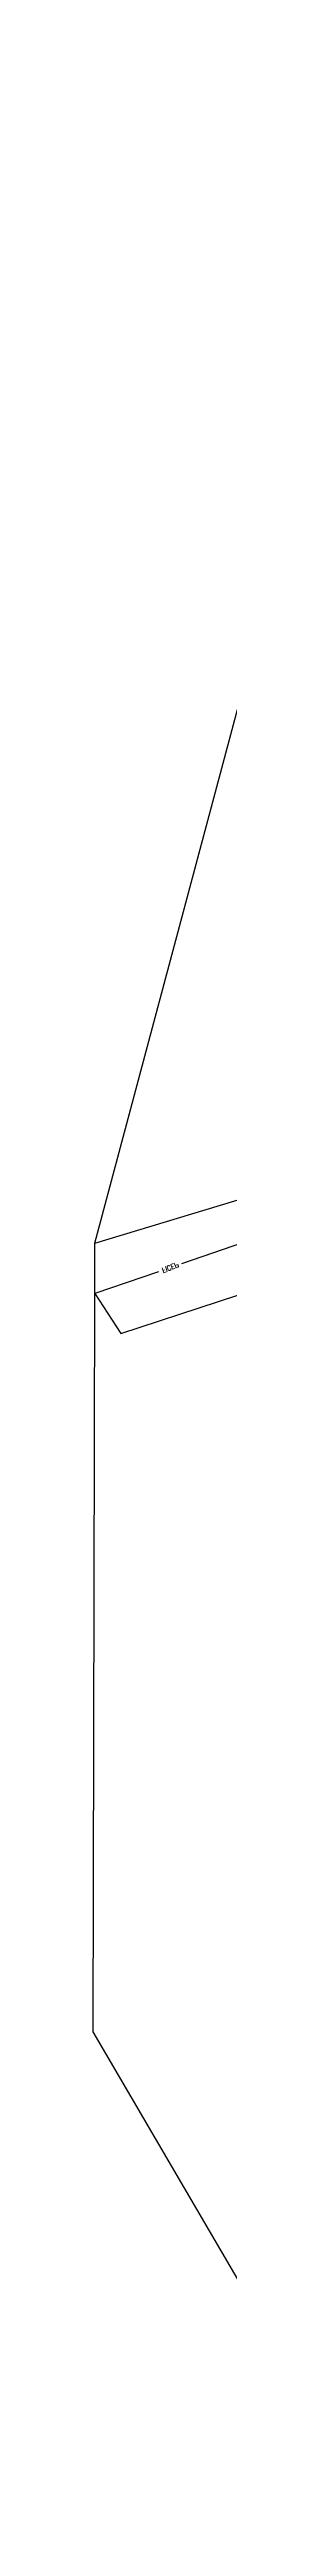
# Model space of a CAD drawing. Header units: inches. Extents: x -347369 to -260369, y 119522 to 149869.
# Drawn here: x -283994 to -283966, y 134015 to 134541 of the extents above; entities that cross this region are included whole.
import ezdxf

# ---------------------------------------------------------------- set-up
doc = ezdxf.new("R2010")
doc.units = ezdxf.units.IN
doc.header["$LTSCALE"] = 300
doc.layers.add('MACCHINA', color=40, linetype='Continuous')
doc.styles.get("Standard").update_dxf_attribs({"font": 'romans.shx'})

# ---------------------------------------------------------------- blocks, each defined once
blk = doc.blocks.new('A$C54990A90')
at = {"layer": 'MACCHINA', "color": 7, "linetype": 'Continuous'}
for p, q in [((-263.01, -78.04), (-278.26, -198.7)), ((-263.01, -78.04), (-278.26, -198.7)), ((-278.26, -198.7), (-216.69, -342.93)), ((-278.26, -198.7), (-216.69, -342.93)), ((-214.9, -332.93), (-171.54, -329.32)), ((-214.9, -332.93), (-171.54, -329.32)), ((-216.69, -342.93), (-214.9, -332.93)), ((-216.69, -342.93), (-214.9, -332.93)), ((-202.47, -341.95), (-216.69, -342.93)), ((-202.47, -341.95), (-216.69, -342.93)), ((-154.68, -338.63), (-197.33, -341.59)), ((-154.68, -338.63), (-197.06, -341.57)), ((-216.69, -342.93), (-212.47, -352.8)), ((-216.69, -342.93), (-212.47, -352.8)), ((-212.47, -352.8), (-172.24, -348.45)), ((-212.47, -352.8), (-172.24, -348.45)), ((-212.47, -352.8), (-51.22, -559.82)), ((-212.47, -352.8), (-51.22, -559.82))]:
    blk.add_line(p, q, dxfattribs=at)
at = {"layer": 'MACCHINA', "color": 7, "linetype": 'Continuous', "width": 0.85}
blk.add_text('FICEP', height=1.094, rotation=0.979, dxfattribs=at).set_placement((-201.61, -342.37))

msp = doc.modelspace()

# ---------------------------------------------------------------- block references
at = {"layer": 'MACCHINA', "xscale": -1, "rotation": 203.0018777434616}
msp.add_blockref('A$C54990A90', (-283660.65, 134045.893), dxfattribs=at)

doc.saveas('drawing.dxf')
